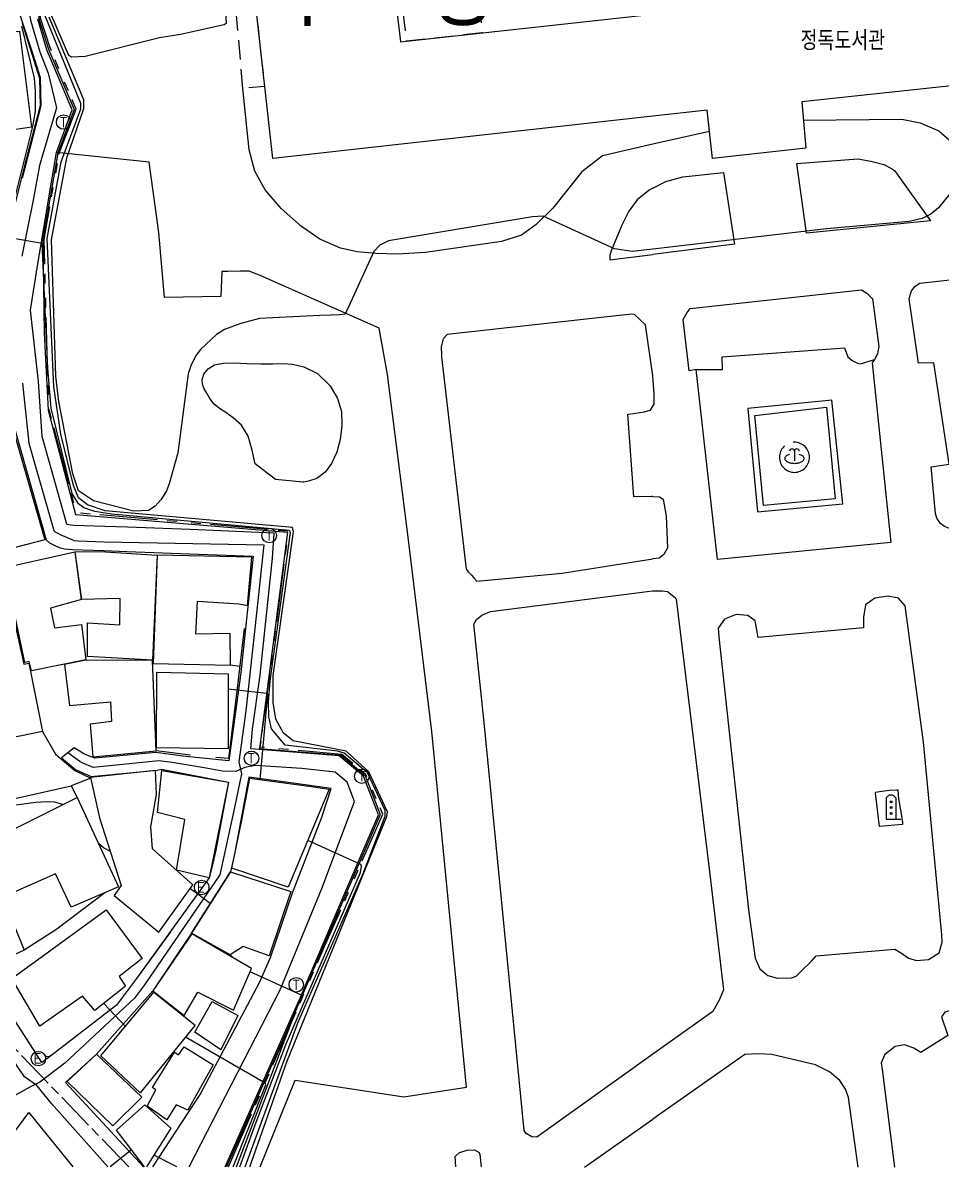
# Model space of a CAD drawing. Header units: feet. Extents: x 197796 to 199821, y 552499 to 555392.
# Drawn here: x 198426 to 198521, y 553383.3 to 553501.5 of the extents above; entities that cross this region are included whole.
import ezdxf

# ---------------------------------------------------------------- set-up
doc = ezdxf.new("R2010")
doc.units = ezdxf.units.FT
doc.header["$MEASUREMENT"] = 0
for name, pattern in [('ANYANG1', [11.5, 6, -1, 1, -1.5, 1, -1]), ('ANYANG2', [6, 5, -1]), ('ANYANG3', [3, 2, -1]), ('JEON', [12, 4, -0.5, 1, -0.5, 4, -0.5, 1, -0.5])]:
    doc.linetypes.add(name, pattern=pattern)
for name, color, linetype in [('AAA001', 7, 'CONTINUOUS'), ('AAA004', 7, 'ANYANG3'), ('AAA008', 7, 'CONTINUOUS'), ('AAC001', 7, 'CONTINUOUS'), ('AAC006', 7, 'ANYANG1'), ('AB010', 1, 'CONTINUOUS'), ('AD002', 7, 'CONTINUOUS'), ('AD0022', 1, 'CONTINUOUS'), ('ADA085', 1, 'CONTINUOUS'), ('AE330', 5, 'CONTINUOUS'), ('AZ0202', 7, 'CONTINUOUS'), ('AZ0203', 7, 'CONTINUOUS'), ('AZ080', 1, 'CONTINUOUS'), ('AZ0801', 7, 'CONTINUOUS'), ('AZ0803', 7, 'CONTINUOUS'), ('AZ110', 7, 'ANYANG2'), ('BA010', 5, 'CONTINUOUS'), ('CAA001', 7, 'CONTINUOUS'), ('CAA002', 30, 'CONTINUOUS'), ('EA0018', 7, 'JEON'), ('ZC002', 7, 'CONTINUOUS'), ('ZC251', 7, 'CONTINUOUS')]:
    doc.layers.add(name, color=color, linetype=linetype)
doc.styles.add('GHS', font='ROMANS', dxfattribs={"bigfont": 'NGSW.shx'})
doc.styles.add('NGSW', font='ROMANS.shx', dxfattribs={"bigfont": 'NGSW.shx'})

# ---------------------------------------------------------------- blocks, each defined once
blk = doc.blocks.new('AB010')
at = {"layer": 'AB010'}
for points in [[(-0.5, 2.2), (-0.5, 0)], [(0.5, 2.2), (0.5, 0)], [(-0.5, 0), (1, 0)]]:
    blk.add_lwpolyline(points, dxfattribs=at)
for centre in [(0, 1.8), (0, 1.2), (0, 0.6)]:
    blk.add_circle(centre, 0.1, dxfattribs=at)
blk.add_arc((0, 1.93), 0.568, 28.3164, 151.6836, dxfattribs=at)
blk = doc.blocks.new('AE330')
at = {"layer": 'AE330'}
for points in [[(-0.5, 0.68, 0.045), (-0.71, 0.6, 0.104203), (-0.94, 0.42, 0.174705), (-1, 0.25, 0.174705)], [(-1, 0.25, 0.174705), (-0.94, 0.08, 0.104203), (-0.71, -0.1, 0.064948), (-0.4, -0.21, 0.051099), (0, -0.25, 0.051099), (0.4, -0.21, 0.064948), (0.71, -0.1, 0.104203), (0.94, 0.08, 0.174705), (1, 0.25, 0.174705), (0.94, 0.42, 0.104203), (0.71, 0.6, 0.045), (0.5, 0.68, 0.051099)]]:
    blk.add_lwpolyline(points, format="xyb", dxfattribs=at)
blk.add_lwpolyline([(0, 1), (0, 0)], dxfattribs=at)
for centre in [(-0.25, 1), (0.25, 1)]:
    blk.add_arc(centre, 0.25, 360, 180, dxfattribs=at)
blk = doc.blocks.new('AZ0203')
at = {"layer": 'AZ0203'}
blk.add_circle((0, 0), 0.75, dxfattribs=at)
at = {"layer": 'AZ0203', "style": 'GHS'}
blk.add_text('T', height=1, dxfattribs=at).set_placement((-0.36, -0.52))
blk = doc.blocks.new('AZ0202')
at = {"layer": 'AZ0202'}
blk.add_circle((0, 0), 0.75, dxfattribs=at)
at = {"layer": 'AZ0202', "style": 'GHS'}
blk.add_text('E', height=1, dxfattribs=at).set_placement((-0.5, -0.48))

msp = doc.modelspace()

# ---------------------------------------------------------------- linework, layer by layer
at = {"layer": 'AAA001', "color": 255, "flags": 128}
for points in [[(198416.05, 553490.68), (198414.75, 553500.47), (198418.82, 553501.06), (198421.19, 553501.38), (198421.4, 553500.24), (198425.66, 553500.64), (198426.91, 553490.71), (198422.7, 553490.08), (198422.47, 553491.5)], [(198416.26, 553457.43), (198424.97, 553459.57), (198428.26, 553448.06), (198419.46, 553445.79), (198418.54, 553449.15), (198424.25, 553450.78), (198423.32, 553453.56), (198417.49, 553452.11)], [(198424.14, 553445.23), (198431.39, 553446.83), (198432.07, 553441.91), (198428.85, 553441.03), (198429.29, 553438.97), (198432.08, 553439.33), (198432.5, 553435.68), (198426.91, 553434.54), (198426.65, 553435.52), (198426.22, 553435.39)], [(198431.4, 553446.82), (198433.98, 553446.88), (198439.88, 553446.49), (198439.41, 553435.65), (198432.67, 553436.02), (198432.69, 553439.49), (198436.03, 553439.31), (198436.07, 553442.01), (198432.08, 553441.91)], [(198447.46, 553435.14), (198447.42, 553438.4), (198443.88, 553438.32), (198444.06, 553441.74), (198448.36, 553441.48), (198449.21, 553441.29), (198449.68, 553446.28), (198439.89, 553446.48), (198439.48, 553435.3)], [(198416.39, 553428.56), (198415.52, 553432.6), (198417.82, 553433.25), (198417.43, 553435.58), (198419.28, 553435.98), (198417.87, 553443.71), (198423.96, 553444.95), (198426.12, 553435.22), (198426.62, 553435.33), (198428.05, 553428.27), (198423.14, 553427.27), (198422.6, 553429.7)], [(198430.81, 553430.97), (198435.05, 553431.33), (198435.18, 553429.3), (198432.95, 553429.05), (198433.23, 553425.67), (198439.78, 553426.29), (198439.41, 553435.61), (198432.51, 553435.65), (198430.32, 553435.21)], [(198439.86, 553434.42), (198447.21, 553434.24), (198447.21, 553426.47), (198439.82, 553426.6)], [(198433.01, 553423.51), (198433.94, 553419.36), (198436.15, 553412.38), (198435.43, 553411.34), (198440.05, 553407.55), (198443.58, 553412.42), (198439.41, 553416.16), (198439.24, 553418.41), (198439.82, 553421.75), (198439.71, 553424.23)], [(198447.24, 553423.05), (198445.26, 553413.17), (198441.88, 553413.95), (198442.75, 553419.18), (198439.92, 553419.91), (198440.35, 553424.26)], [(198449.47, 553423.46), (198455.81, 553422.61), (198457.67, 553422.33), (198453.42, 553412.19), (198447.6, 553414.14), (198448.6, 553418.95)], [(198447.46, 553413.76), (198453.69, 553411.74), (198451.47, 553405.11), (198448.77, 553406.05), (198447.44, 553405.19), (198443.44, 553407.43)], [(198447.77, 553399.48), (198449.63, 553403.79), (198443.45, 553407.38), (198439.42, 553401.47), (198442.66, 553398.95), (198444.08, 553401.35)], [(198434.07, 553394.78), (198439.55, 553401.34), (198443.82, 553397.94), (198438.14, 553390.96)], [(198443.78, 553397.2), (198445.55, 553400.38), (198448.22, 553398.94), (198446.47, 553395.38)], [(198438.86, 553389.55), (198439.76, 553391.24), (198439.41, 553391.5), (198441.66, 553395.14), (198442.1, 553394.86), (198442.69, 553395.68), (198445.67, 553393.84), (198443.04, 553389.17), (198441.85, 553389.71), (198440.89, 553388.14)], [(198435.3, 553387.53), (198430.57, 553392.13), (198433.62, 553394.94), (198438.31, 553390.51)]]:
    msp.add_lwpolyline(points, close=True, dxfattribs=at)
msp.add_lwpolyline([(198438.58, 553383.29), (198435.68, 553387.1), (198438.61, 553389.69), (198441.3, 553387.29), (198438.79, 553383.29)], dxfattribs=at)
at = {"layer": 'AAA004', "color": 255, "flags": 128}
for points in [[(198448.75, 553494.71), (198447.92, 553504.08), (198448.31, 553504.82), (198448.81, 553505.37), (198449.33, 553505.67), (198449.82, 553505.77), (198452.67, 553506.13), (198450.99, 553520.69), (198454.05, 553520.96), (198455.51, 553507.63), (198456.67, 553507.68), (198456.96, 553504.23), (198450.03, 553503.55), (198450.97, 553494.9)], [(198472.79, 553506.47), (198473.48, 553500.45), (198465.66, 553499.59), (198464.95, 553505.69)]]:
    msp.add_lwpolyline(points, close=True, dxfattribs=at)
at = {"layer": 'AAA008', "color": 255, "flags": 128}
for points in [[(198549.8, 553514.02), (198551.56, 553498.16), (198506.49, 553493.33), (198506.9, 553488.54), (198497.26, 553487.47), (198496.7, 553492.47), (198491.11, 553491.85), (198451.82, 553487.49), (198450.04, 553503.55)], [(198463.91, 553508.91), (198465.03, 553499.52), (198491.12, 553502.37)]]:
    msp.add_lwpolyline(points, dxfattribs=at)
for points in [[(198421.95, 553403.76), (198417.03, 553414.2), (198431.62, 553421.47), (198435.89, 553412.22), (198430.99, 553410.13), (198429.39, 553413.57), (198423.94, 553411.16), (198426.13, 553405.7)], [(198424.86, 553402.76), (198434.61, 553409.85), (198438.35, 553404.84), (198435.97, 553402.97), (198436.62, 553401.98), (198433.44, 553399.45), (198432.18, 553400.94), (198427.77, 553397.82)]]:
    msp.add_lwpolyline(points, close=True, dxfattribs=at)
at = {"layer": 'AAC001', "color": 255, "flags": 128}
for points in [[(198425.92, 553501.44), (198427.71, 553495.79), (198427.8, 553492.93), (198426.23, 553486.98), (198424.34, 553479.46), (198423.15, 553471.65), (198424.68, 553460.69)], [(198448.88, 553438.9), (198448.23, 553433.29), (198447.27, 553425.5), (198445.94, 553425.59)], [(198448.43, 553435), (198447.46, 553435.14)], [(198428.05, 553428.27), (198429.38, 553425.95), (198431.37, 553424.26), (198433.02, 553423.46)], [(198443.32, 553425.82), (198439.78, 553426.29)], [(198421.93, 553420.64), (198430.98, 553422.65), (198431.62, 553421.47)], [(198433.02, 553423.46), (198430.98, 553422.65)], [(198434.49, 553411.62), (198429.51, 553407.85), (198426.13, 553405.7)], [(198441.25, 553407.59), (198437.76, 553402.75), (198435.67, 553400), (198429.16, 553394.99), (198428.73, 553394.66), (198428.62, 553394.66), (198428.45, 553394.69), (198428.36, 553394.74)], [(198433.62, 553394.94), (198439.42, 553401.47)]]:
    msp.add_lwpolyline(points, dxfattribs=at)
at = {"layer": 'AAC006', "color": 255, "flags": 128}
msp.add_lwpolyline([(198447.24, 553383.29), (198457.05, 553405.75), (198463.2, 553419.74), (198461.45, 553423.82), (198458.95, 553425.91), (198450.54, 553426.67), (198453.46, 553448.96), (198431.55, 553450.85), (198429.45, 553458.8), (198428.68, 553461.7), (198428.2, 553479.1), (198429.77, 553488.03), (198431.5, 553492.57), (198428.83, 553498.91), (198427.83, 553501.96), (198427.75, 553504.65), (198431.21, 553505.42), (198432.5, 553513.06), (198433.75, 553513.18), (198434.45, 553519.23), (198435.75, 553540.08), (198436.03, 553547.62), (198434.13, 553553.93), (198430.08, 553563.7), (198429.08, 553569.04), (198431.39, 553569.24), (198434.24, 553574.85), (198436.78, 553579.1)], dxfattribs=at)
at = {"layer": 'AD002', "color": 255, "flags": 128}
for points in [[(198426, 553506.69), (198426.8, 553501.77), (198427.76, 553498.48), (198428.61, 553496.29), (198429.48, 553492.71), (198427.72, 553486.76), (198427.07, 553483.16), (198425.89, 553477.4)], [(198425.97, 553464.28), (198426.61, 553458.08), (198429.19, 553449.03), (198429.37, 553448.88), (198429.62, 553448.75), (198429.86, 553448.64), (198431.3, 553448), (198431.71, 553447.96), (198434.39, 553447.87), (198450.89, 553447.57), (198450.13, 553440.49), (198449.04, 553430.42), (198448.32, 553425.15), (198448.6, 553423.89), (198447.86, 553420.43), (198446.37, 553413.46), (198440.83, 553405.38), (198438.59, 553402.11), (198437.55, 553400.73), (198430.33, 553394), (198427.75, 553392.03), (198426.74, 553391.53), (198424.55, 553390.31)], [(198443.19, 553383.29), (198452.59, 553401.6), (198456.9, 553412.06), (198460.29, 553421.03), (198459.53, 553423.03), (198458.27, 553424.07), (198454.83, 553424.45), (198450.02, 553424.77), (198448.95, 553424.57), (198448.01, 553424.15), (198446.65, 553424.19), (198444.75, 553424.52), (198441.44, 553425.06), (198440.05, 553425.24), (198433.26, 553424.57), (198432.12, 553425.05), (198431.88, 553425.16), (198430.66, 553426.07)], [(198434.79, 553383.29), (198428.96, 553389.84), (198427.45, 553391.69), (198426.17, 553392.61), (198420.63, 553400.72)]]:
    msp.add_lwpolyline(points, dxfattribs=at)
at = {"layer": 'AD0022', "color": 255, "flags": 128}
for points in [[(198425.72, 553502.2), (198427.05, 553498.24), (198427.81, 553495.84), (198427.86, 553492.9), (198425.94, 553485.44)], [(198446.92, 553383.29), (198454.7, 553400.83), (198458.85, 553410.6), (198462.74, 553419.65), (198461.22, 553423.66), (198458.69, 553425.75), (198449.55, 553426.48), (198449.75, 553428.5), (198450.52, 553434.11), (198451.79, 553446.17), (198451.98, 553448.76), (198443.31, 553449.13), (198436.83, 553449.38), (198434.46, 553449.47), (198431.28, 553449.57), (198430.75, 553449.62), (198430.59, 553449.66), (198430.55, 553449.68), (198427.99, 553458.75), (198427.61, 553464.42), (198426.8, 553471.82), (198427.41, 553475.74), (198428.63, 553482.99), (198429.49, 553488.08), (198431.11, 553492.51), (198428.47, 553498.71), (198427.55, 553501.87)], [(198425.08, 553459.86), (198428.41, 553448.07), (198428.77, 553447.77), (198429.25, 553447.52), (198429.75, 553447.3), (198430.31, 553447.15), (198431.13, 553447.08), (198434.37, 553446.97), (198436.74, 553446.88), (198443.21, 553446.63), (198449.8, 553446.38), (198448.54, 553434.35), (198447.28, 553425.23), (198442.55, 553425.74), (198439.76, 553426.11), (198433.44, 553425.53), (198432.8, 553425.75), (198432.32, 553425.96), (198431.31, 553426.58), (198430.01, 553425.56), (198431.44, 553424.35), (198433.08, 553423.61), (198439.9, 553424.28), (198440.34, 553424.38), (198447.24, 553423.05), (198445.93, 553416), (198445.52, 553414.21), (198445.27, 553413.17), (198437.76, 553402.75), (198435.67, 553400), (198429.16, 553394.99), (198427.96, 553394.07), (198421.86, 553403.53)], [(198439.44, 553383.29), (198444.32, 553390.78), (198450.47, 553402.36), (198451.6, 553404.93), (198453.85, 553411.62), (198456.91, 553419.43), (198457.85, 553422.4), (198453.95, 553422.93), (198449.37, 553423.57), (198447.89, 553415.59), (198447.46, 553413.76), (198443.44, 553407.43), (198439.42, 553401.47), (198433.62, 553394.95), (198430.42, 553392.01), (198438.48, 553383.29)], [(198422.44, 553383.3), (198426.64, 553388.91), (198431.17, 553383.29)]]:
    msp.add_lwpolyline(points, dxfattribs=at)
at = {"layer": 'ADA085', "color": 255, "flags": 128}
for points in [[(198506.65, 553491.43), (198516.84, 553491.53), (198518.71, 553491.15), (198520.64, 553490.32), (198522.24, 553488.97), (198523.46, 553487.95), (198524.71, 553487.11), (198526.31, 553486.53), (198528.72, 553486.18), (198530.87, 553486.39), (198533.45, 553486.65), (198536.08, 553487.06), (198539.24, 553487.71), (198542.31, 553488.57), (198546.89, 553490.79), (198549.85, 553493.21), (198551.01, 553494.48), (198551.56, 553498.16)], [(198496.95, 553490.25), (198491.11, 553488.94), (198485.91, 553487.76), (198483.77, 553486.08), (198482.38, 553484.37), (198480.76, 553482.33), (198479.06, 553480.64), (198477.52, 553479.57), (198475.47, 553478.91), (198467.61, 553477.76), (198464.73, 553477.59), (198462.47, 553477.66), (198460.56, 553477.83), (198458.82, 553478.22), (198456.69, 553479.15), (198454.78, 553480.45), (198452.68, 553482.3), (198451.04, 553484.22), (198449.99, 553486.16), (198449.38, 553488.38), (198448.75, 553494.71)], [(198450.54, 553383.29), (198454.15, 553392.25), (198465.36, 553390.52), (198471.84, 553391.53), (198468.25, 553428.26), (198465.74, 553448.9), (198463.69, 553465.16), (198462.81, 553469.96), (198450.53, 553475.39), (198449.38, 553475.84), (198448.45, 553475.83), (198447.19, 553475.81), (198446.55, 553475.79), (198446.47, 553473.21), (198440.65, 553473.13), (198440.05, 553479.83), (198439.06, 553487.1), (198429.49, 553488.08)], [(198491.11, 553484.4), (198492.45, 553485.11), (198494.19, 553485.58), (198498.39, 553486.04), (198499.55, 553478.63), (198491.11, 553477.55)], [(198491.11, 553484.4), (198490.71, 553484.19), (198489.48, 553483.21), (198488.61, 553482.03), (198487.88, 553480.59), (198486.78, 553477.92), (198486.66, 553477.44), (198486.67, 553477.13), (198486.67, 553476.99), (198491.11, 553477.55)], [(198491.11, 553465), (198491.11, 553465.03), (198490.33, 553470.3), (198489.21, 553471.36), (198488.9, 553471.39), (198469.85, 553469.29), (198469.42, 553468.84), (198469.24, 553468), (198469.26, 553467.16), (198469.26, 553466.99), (198471.81, 553445.05), (198472.06, 553444.74), (198472.37, 553444.43), (198472.6, 553444.14), (198472.93, 553443.82), (198481.73, 553444.64), (198491.11, 553446.1)], [(198495.57, 553465.67), (198498.31, 553465.68), (198498.27, 553466.97), (198510.89, 553467.91), (198511.26, 553467), (198511.68, 553466.59), (198512.25, 553466.32), (198512.54, 553466.27), (198514.02, 553466.72)], [(198491.11, 553461.89), (198491.23, 553462.09), (198491.25, 553463.15), (198491.11, 553465)], [(198491.11, 553452.54), (198490.98, 553452.55), (198489.13, 553452.51), (198488.53, 553461.06), (198489.09, 553461.14), (198490.22, 553461.3), (198490.86, 553461.49), (198491.11, 553461.89)], [(198491.11, 553452.54), (198491.79, 553452.51), (198492.17, 553452.28), (198492.48, 553450.51), (198492.62, 553447.24), (198492.23, 553446.57), (198491.74, 553446.18), (198491.11, 553446.1)], [(198491.1, 553394.93), (198479.12, 553386.38), (198478.61, 553386.4), (198478, 553386.74), (198477.8, 553387.05), (198473.72, 553428.85), (198472.59, 553439.37), (198472.88, 553439.83), (198473.44, 553440.28), (198474.32, 553440.67), (198491.05, 553442.81), (198491.1, 553442.81)], [(198491.1, 553442.81), (198492.07, 553442.81), (198492.62, 553442.73), (198493.45, 553442.08), (198493.51, 553441.93), (198496.93, 553414.08), (198498.39, 553401.6), (198498, 553400.57), (198497.45, 553399.59), (198497.3, 553399.36), (198491.1, 553394.93)], [(198548.01, 553383.27), (198547.97, 553384.01), (198547.67, 553385.88), (198547.2, 553386.7), (198546.37, 553387.75), (198545.3, 553388.83), (198544.14, 553389.82), (198541.88, 553391.24), (198523.59, 553399.47), (198522.71, 553399.49), (198521.74, 553399.42), (198521.27, 553399.27), (198520.91, 553398.81), (198521.58, 553396.88), (198518.8, 553395.11), (198518.07, 553395.56), (198517.12, 553395.92), (198516.13, 553395.72), (198515.08, 553394.91), (198514.7, 553394.05), (198514.79, 553393.35), (198516.08, 553383.28)], [(198512.3, 553383.28), (198511.3, 553390.46), (198511, 553391.34), (198510.42, 553392.23), (198509.34, 553393.13), (198507.89, 553393.82), (198503.39, 553394.92), (198502, 553394.96), (198500.62, 553394.91), (198491.09, 553388.24)], [(198484.03, 553383.28), (198491.09, 553388.24)], [(198470.74, 553383.29), (198470.68, 553384.35), (198471.12, 553384.78), (198471.9, 553385.03), (198472.67, 553385.05), (198473.14, 553384.77), (198473.24, 553384.59), (198473.37, 553383.29)]]:
    msp.add_lwpolyline(points, dxfattribs=at)
for points in [[(198519.79, 553481.02), (198506.96, 553479.75), (198505.97, 553486.96), (198512.29, 553487.43), (198513.62, 553487.21), (198514.96, 553486.87), (198515.77, 553486.44), (198516.07, 553486.22)], [(198524.25, 553449.06), (198522.99, 553448.92), (198522.28, 553449.04), (198521.22, 553449.45), (198520.83, 553449.75), (198520.43, 553450.31), (198520.32, 553450.81), (198519.87, 553455.61), (198521.71, 553455.9), (198520.15, 553466.37), (198518.55, 553466.32), (198517.57, 553472.98), (198517.84, 553473.81), (198518.19, 553474.3), (198518.69, 553474.6), (198537.52, 553476.71), (198538.09, 553476.61), (198538.55, 553476.29), (198538.88, 553475.84), (198541.52, 553453.2), (198541.5, 553452.53), (198541.37, 553451.99), (198540.99, 553451.54), (198540.38, 553451.16)], [(198497.79, 553446.03), (198495.57, 553465.67), (198494.85, 553465.54), (198494.25, 553470.85), (198494.63, 553471.56), (198494.97, 553471.98), (198512.66, 553473.89), (198513.22, 553473.55), (198513.78, 553472.96), (198513.84, 553472.73), (198514.46, 553468.04), (198514.31, 553467.3), (198514.02, 553466.72), (198513.76, 553466.36), (198515.69, 553447.8)], [(198500.99, 553409.84), (198501.69, 553404.86), (198502.16, 553403.74), (198502.98, 553403.05), (198503.99, 553402.79), (198505.42, 553402.83), (198505.9, 553402.99), (198506.51, 553403.59), (198507.5, 553404.55), (198507.99, 553405.1), (198516.1, 553405.77), (198516.8, 553405.39), (198517.53, 553404.86), (198518.34, 553404.6), (198519.6, 553404.73), (198520.67, 553405.4), (198520.98, 553406.52), (198520.97, 553407.26), (198519.08, 553427.18), (198517.18, 553441.27), (198516.49, 553442.05), (198515.4, 553442.26), (198514.04, 553442.05), (198513.08, 553441.37), (198512.86, 553440.1), (198512.87, 553439.38), (198512.88, 553438.98), (198501.97, 553437.98), (198501.67, 553439.71), (198500.92, 553440.26), (198499.71, 553440.35), (198498.49, 553439.87), (198497.86, 553438.94), (198497.91, 553438.04)]]:
    msp.add_lwpolyline(points, close=True, dxfattribs=at)
at = {"layer": 'AZ080', "color": 255, "flags": 128}
for points in [[(198431.12, 553505.46), (198427.7, 553504.78), (198427.67, 553501.89), (198428.65, 553498.78), (198431.31, 553492.55), (198429.63, 553488.05), (198428.08, 553479.09), (198428.2, 553469.47), (198428.63, 553461.49), (198431.46, 553450.7), (198453.36, 553448.86)], [(198453.36, 553448.86), (198450.46, 553426.52), (198458.9, 553425.82), (198461.37, 553423.72), (198462.94, 553419.69), (198453.26, 553397.24), (198447.06, 553383.29)]]:
    msp.add_lwpolyline(points, dxfattribs=at)
at = {"layer": 'AZ0801', "color": 255, "flags": 128}
for points in [[(198510.72, 553451.81), (198509.61, 553462.51), (198500.93, 553461.64), (198501.92, 553450.96)], [(198502.54, 553451.61), (198501.63, 553460.91), (198509.03, 553461.79), (198509.95, 553452.31)]]:
    msp.add_lwpolyline(points, close=True, dxfattribs=at)
at = {"layer": 'AZ0803', "color": 255, "flags": 128}
msp.add_lwpolyline([(198514.52, 553418.45), (198514.13, 553421.63), (198514.12, 553421.8), (198514.12, 553421.96), (198514.13, 553422.01), (198514.51, 553422.06), (198515.51, 553422.2), (198516.3, 553422.24), (198516.4, 553422.26), (198516.5, 553421.33), (198516.73, 553419.96), (198516.88, 553418.86), (198516.89, 553418.68)], close=True, dxfattribs=at)
at = {"layer": 'AZ110', "color": 255, "flags": 128}
msp.add_lwpolyline([(198505.73, 553455.05, 1), (198505.73, 553458.16, 1)], format="xyb", close=True, dxfattribs=at)
at = {"layer": 'BA010', "color": 255, "flags": 128}
msp.add_lwpolyline([(198452.1, 553454.32), (198450.02, 553455.93), (198449.7, 553457.33), (198449.28, 553458.78), (198448.6, 553459.91), (198447.75, 553460.69), (198446.99, 553461.22), (198446.34, 553461.63), (198445.78, 553462.11), (198445.32, 553462.68), (198445.01, 553463.24), (198444.75, 553463.69), (198444.57, 553464.15), (198444.54, 553464.64), (198444.71, 553465.2), (198445.14, 553465.75), (198445.81, 553466.15), (198446.71, 553466.34), (198447.85, 553466.35), (198449.19, 553466.29), (198450.6, 553466.25), (198451.84, 553466.27), (198452.93, 553466.31), (198453.87, 553466.24), (198455.05, 553465.95), (198456.46, 553465.27), (198457.77, 553463.98), (198458.51, 553462.69), (198458.93, 553461.34), (198458.98, 553459.87), (198458.79, 553458.43), (198458.44, 553457.15), (198457.9, 553455.98), (198457.25, 553455.06), (198456.38, 553454.41), (198455.53, 553454.13), (198455.04, 553454.05), (198454.98, 553454.05)], close=True, dxfattribs=at)
at = {"layer": 'CAA001', "color": 255, "flags": 128}
for points, elevation in [([(198446.38, 553513.45), (198447.01, 553501.41), (198446.82, 553501.27), (198442.31, 553500.29), (198440.12, 553499.95), (198432.46, 553498.01), (198431.05, 553497.95), (198430.76, 553498.12), (198428.89, 553502.41)], 50), ([(198430.13, 553420.73), (198429.26, 553420.96), (198428.45, 553421.02), (198427.34, 553420.95), (198423.45, 553420.42), (198422.53, 553420.51), (198421.46, 553421.06), (198420.58, 553421.89)], 45), ([(198435.05, 553415.87), (198434.34, 553416.27), (198433.82, 553416.7)], 45), ([(198445.38, 553410.48), (198443.94, 553411.58), (198443.29, 553412.02)], 45), ([(198447.69, 553404.92), (198447.19, 553405.33)], 45), ([(198448.09, 553383.29), (198454.65, 553400.57), (198454.79, 553400.92), (198454.81, 553400.98), (198454.8, 553401.03), (198449.48, 553403.44)], 45)]:
    msp.add_lwpolyline(points, dxfattribs=dict(at, elevation=elevation))
at = {"layer": 'CAA002', "color": 255, "flags": 128}
for points, elevation in [([(198449.47, 553383.29), (198453.27, 553394.13), (198463.62, 553419.49), (198463.69, 553419.98), (198461.74, 553424.12), (198459.42, 553426.25), (198453.95, 553427.3), (198452.95, 553428.09), (198452.13, 553429.55), (198451.88, 553431.26), (198451.88, 553434.06), (198453.98, 553448.89), (198453.86, 553449.34), (198434.5, 553451.09), (198432.68, 553451.7), (198431.76, 553452.43), (198431.24, 553453.68), (198429.93, 553459.01), (198429.19, 553463.9), (198428.53, 553479.2), (198429.96, 553487.14), (198431.98, 553492.59), (198432.01, 553493.14), (198428.32, 553502.21)], 48), ([(198523.98, 553486.55), (198520.6, 553482.37), (198519.83, 553481.73), (198518.93, 553481.28), (198517.58, 553480.95), (198509.04, 553480.22), (198491.11, 553478.1), (198488.95, 553477.87), (198487.14, 553478.15), (198479.78, 553481.5), (198478.67, 553481.44), (198463.77, 553478.96), (198462.88, 553478.52), (198462.28, 553477.87), (198459.32, 553471.4), (198458.72, 553471.32), (198457.87, 553471.28), (198456.69, 553471.27), (198450.44, 553470.95), (198448.52, 553470.44), (198446.85, 553469.82), (198446, 553469.3), (198444.36, 553467.74), (198443.93, 553467.17), (198443.4, 553466.15), (198443.1, 553465.22), (198442.01, 553457.06), (198441.13, 553453.86), (198440.84, 553453.15), (198440.28, 553452.23), (198439.66, 553451.56), (198439, 553451.12), (198437.48, 553451.04), (198433.29, 553452.09), (198431.75, 553453.14), (198431.17, 553454.9), (198429.72, 553462.36), (198429.43, 553464.98), (198428.97, 553479.06), (198430.54, 553487.56), (198432.31, 553492.64), (198432.31, 553493.52), (198428.71, 553502.09)], 49), ([(198424.38, 553480.17), (198427.05, 553490.79), (198427.31, 553492.35), (198427.32, 553494.43), (198427.21, 553495.78), (198425.89, 553501.16)], 47), ([(198448.98, 553383.29), (198454.43, 553398.16), (198461.16, 553413.59), (198463.43, 553419.53), (198463.43, 553420.11), (198461.62, 553424.01), (198459.2, 553426.02), (198458.51, 553426.23), (198453.1, 553426.86), (198451.71, 553428.54), (198451.43, 553429.78), (198451.39, 553431.32), (198451.57, 553433.51), (198453.65, 553448.84), (198453.56, 553449.04), (198435.18, 553450.73), (198433.45, 553451), (198432.31, 553451.37), (198431.77, 553451.79), (198431.1, 553452.86), (198428.92, 553461.68), (198428.6, 553465.79), (198428, 553478.7), (198424.44, 553479.3)], 47), ([(198450.51, 553423.32), (198451.31, 553432.11), (198451.22, 553432.2), (198447.21, 553432.65)], 46), ([(198448.42, 553383.29), (198450.11, 553387.9), (198453.21, 553395.99), (198460.88, 553413.72), (198461.01, 553414.35), (198460.93, 553414.53), (198455.44, 553417.01)], 46), ([(198436.6, 553397.81), (198434.37, 553400.19)], 44), ([(198447.74, 553383.29), (198451.1, 553391.78), (198451.04, 553391.94), (198442.8, 553396.69)], 44), ([(198437.24, 553385.06), (198435.04, 553383.29)], 43), ([(198441.92, 553383.29), (198439.54, 553384.49)], 43)]:
    msp.add_lwpolyline(points, dxfattribs=dict(at, elevation=elevation))
at = {"layer": 'EA0018', "color": 255, "flags": 128}
msp.add_lwpolyline([(198436.96, 553383.29), (198424.62, 553396.1), (198413.67, 553412.91), (198408.83, 553427.54), (198395.54, 553450.92), (198380.18, 553478.22), (198370.63, 553505.24), (198367.22, 553520.77), (198362.47, 553528.17), (198351.74, 553539.1), (198335.6, 553551.51), (198333.07, 553553.35), (198330.91, 553555.07)], dxfattribs=at)

# ---------------------------------------------------------------- block references
at = {"layer": 'AB010', "color": 255}
msp.add_blockref('AB010', (198515.71, 553419.21), dxfattribs=at)
at = {"layer": 'AE330', "color": 255}
msp.add_blockref('AE330', (198505.73, 553456.23), dxfattribs=at)
at = {"layer": 'AZ0202', "color": 255}
for p in [(198444.48, 553412.16), (198427.61, 553394.48)]:
    msp.add_blockref('AZ0202', p, dxfattribs=at)
at = {"layer": 'AZ0203', "color": 255}
for p in [(198430.22, 553491.24), (198451.46, 553448.52), (198449.63, 553425.51), (198461.04, 553423.65), (198454.26, 553402.11)]:
    msp.add_blockref('AZ0203', p, dxfattribs=at)

# ---------------------------------------------------------------- texts
at = {"layer": 'ZC002', "style": 'NGSW'}
msp.add_text('정독도서관', height=2, dxfattribs=at).set_placement((198506.36, 553498.66))
at = {"layer": 'ZC251', "style": 'NGSW'}
msp.add_text('화  동', height=8, dxfattribs=at).set_placement((198450.05, 553501.15))

doc.saveas('drawing.dxf')
